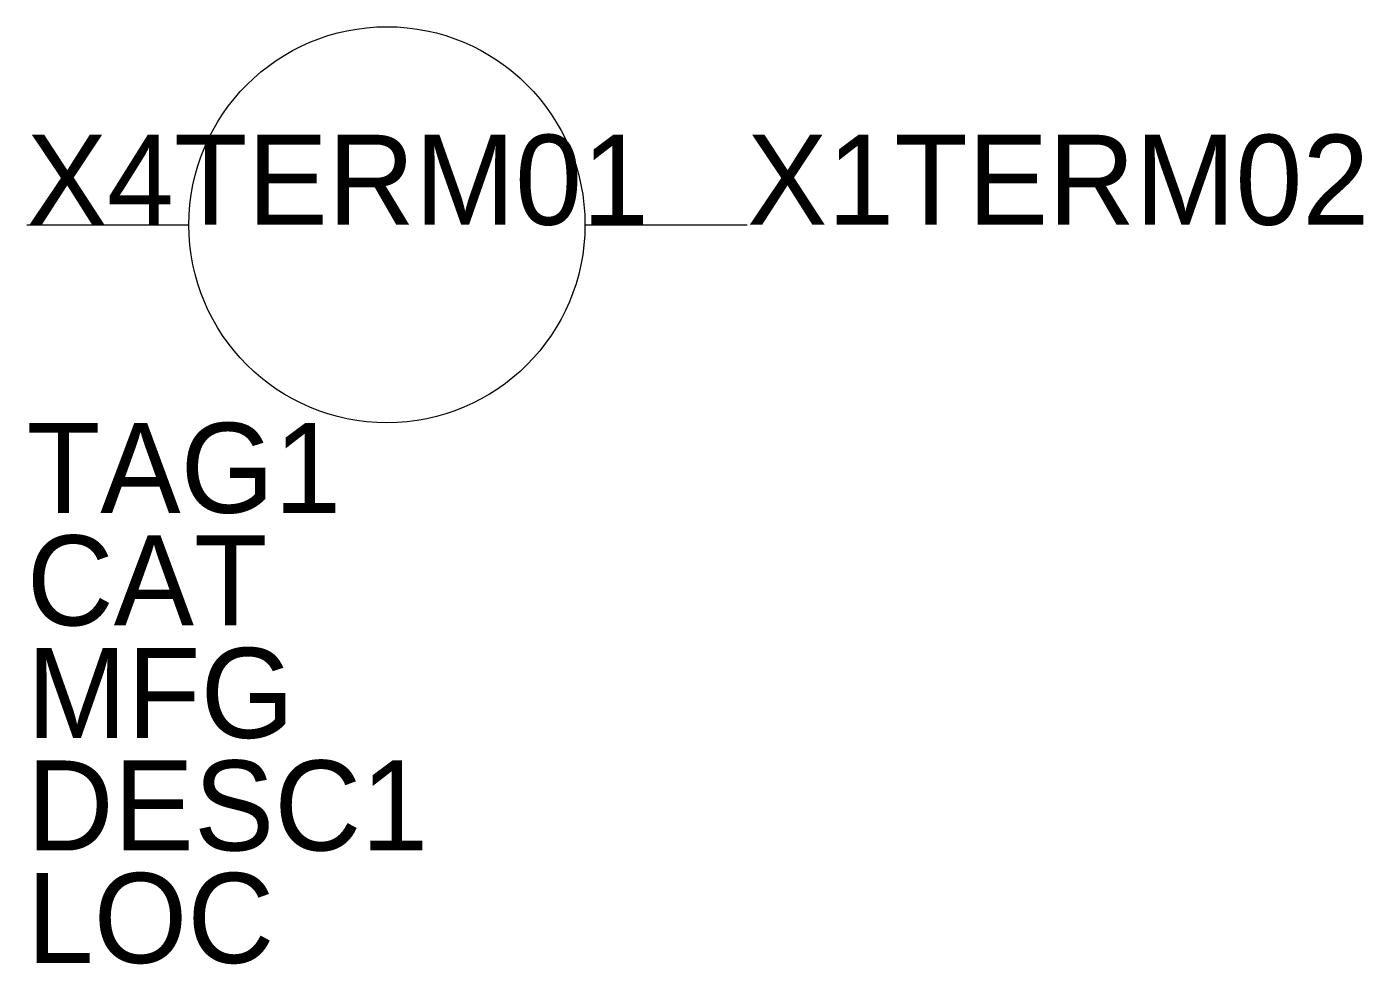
# Model space of a CAD drawing. Extents: x -0.5 to 1.36, y -1.03 to 0.28.
import ezdxf

# ---------------------------------------------------------------- set-up
doc = ezdxf.new("R2010")
doc.units = 0
doc.layers.get('0').update_dxf_attribs({"linetype": 'CONTINUOUS'})

msp = doc.modelspace()

# ---------------------------------------------------------------- linework, layer by layer
for p, q in [((-0.5, 0), (-0.275, 0)), ((0.275, 0), (0.5, 0))]:
    msp.add_line(p, q)
msp.add_circle((0, 0), 0.275)

# ---------------------------------------------------------------- texts
at = {"flags": 1}
for tag, p in [('X4TERM01', (-0.5, 0)), ('X1TERM02', (0.5, 0))]:
    msp.add_attdef(tag, p, '', height=0.125, dxfattribs=at)
for tag, p in [('TAG1', (-0.5, -0.4)), ('CAT', (-0.5, -0.55625)), ('MFG', (-0.5, -0.7125)), ('DESC1', (-0.5, -0.86875)), ('LOC', (-0.5, -1.025))]:
    msp.add_attdef(tag, p, '', height=0.125)

doc.saveas('drawing.dxf')
